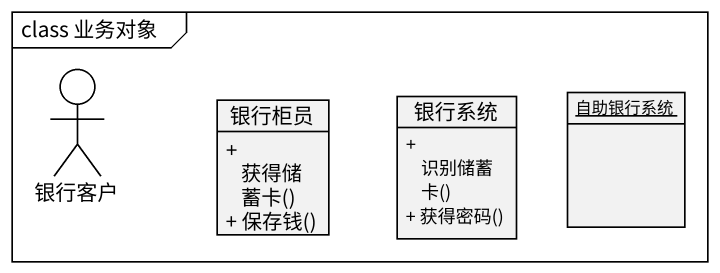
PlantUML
@startuml
mainframe class 业务对象
allowmixing
hide circle
hide empty members
skinparam classAttributeIconSize 0
actor 银行客户
class 银行柜员 {
  + 获得储蓄卡()
  + 保存钱()
}
class 银行系统 {
  + 识别储蓄卡()
  + 获得密码()
}
object 自助银行系统
@enduml
